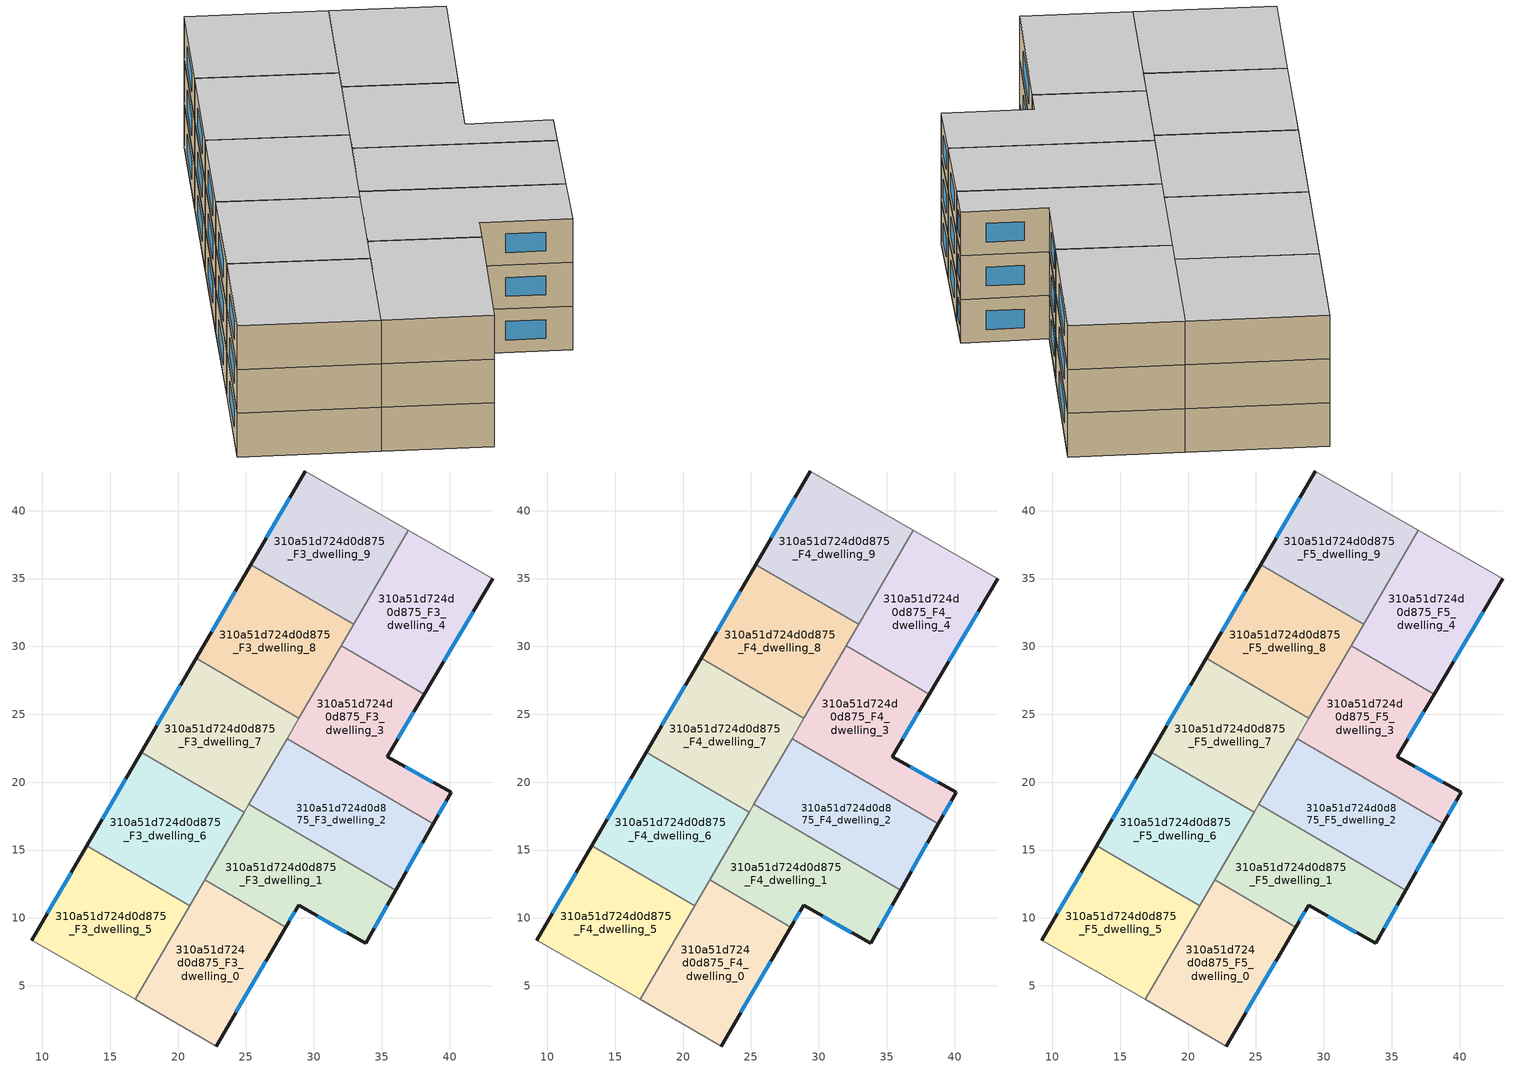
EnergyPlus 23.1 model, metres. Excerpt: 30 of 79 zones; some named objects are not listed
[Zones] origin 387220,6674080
310a51d724d0d875_F3_dwelling_0
 floor to 310a51d724d0d875_F2_dwelling_0 (EU_floor_Construction): 27.93,9.32 22.8,0.57 16.83,4 21.96,12.8 z9
 wall outside (EU_wall_Construction): 22.8,0.57 27.93,9.32 z9:12
 wall adiabatic (EU_wall_Construction): 16.83,4 22.8,0.57 z9:12
 wall to 310a51d724d0d875_F3_dwelling_1 (EU_wall_Construction): 27.93,9.32 21.96,12.8 24.87,17.8 z9:12
 wall to 310a51d724d0d875_F3_dwelling_6 (EU_wall_Construction): 24.87,17.8 20.84,10.89 z9:12
 wall to 310a51d724d0d875_F3_dwelling_5 (EU_wall_Construction): 20.84,10.89 16.83,4 z9:12
 window (EU_Window_Construction): 24.26,3.07 26.46,6.82 z9.86:11.14
310a51d724d0d875_F3_dwelling_1
 floor to 310a51d724d0d875_F2_dwelling_1 (EU_floor_Construction): 36.03,12.05 33.81,8.12 28.88,10.93 27.93,9.32 21.96,12.8 25.2,18.36 z9
 wall outside (EU_wall_Construction): 27.93,9.32 28.88,10.93 33.81,8.12 36.03,12.05 z9:12
 wall to 310a51d724d0d875_F3_dwelling_2 (EU_wall_Construction): 36.03,12.05 25.2,18.36 z9:12
 wall to 310a51d724d0d875_F3_dwelling_7 (EU_wall_Construction): 25.2,18.36 24.87,17.8 z9:12
 window (EU_Window_Construction): 34.44,9.24 35.39,10.93 / 30.29,10.13 32.4,8.92 / 28.2,9.78 28.61,10.47 z9.86:11.14
310a51d724d0d875_F3_dwelling_2
 floor to 310a51d724d0d875_F2_dwelling_2 (EU_floor_Construction): 38.79,16.93 36.03,12.05 25.2,18.36 28.02,23.21 z9
 wall outside (EU_wall_Construction): 36.03,12.05 38.79,16.93 z9:12
 wall to 310a51d724d0d875_F3_dwelling_3 (EU_wall_Construction): 38.79,16.93 28.02,23.21 z9:12
 wall to 310a51d724d0d875_F3_dwelling_7 (EU_wall_Construction): 28.02,23.21 25.2,18.36 z9:12
 window (EU_Window_Construction): 36.82,13.44 38,15.53 z9.86:11.14
310a51d724d0d875_F3_dwelling_3
 floor to 310a51d724d0d875_F2_dwelling_3 (EU_floor_Construction): 38.13,26.49 35.39,21.87 40.11,19.27 38.79,16.93 28.02,23.21 32.02,30.06 z9
 wall outside (EU_wall_Construction): 38.79,16.93 40.11,19.27 35.39,21.87 38.13,26.49 z9:12
 wall to 310a51d724d0d875_F3_dwelling_4 (EU_wall_Construction): 38.13,26.49 32.02,30.06 z9:12
 wall to 310a51d724d0d875_F3_dwelling_8 (EU_wall_Construction): 32.02,30.06 28.9,24.71 z9:12
 wall to 310a51d724d0d875_F3_dwelling_7 (EU_wall_Construction): 28.9,24.71 28.02,23.21 z9:12
 window (EU_Window_Construction): 36.18,23.19 37.35,25.17 / 38.77,20.01 36.74,21.13 / 39.17,17.6 39.74,18.6 z9.86:11.14
310a51d724d0d875_F3_dwelling_4
 floor to 310a51d724d0d875_F2_dwelling_4 (EU_floor_Construction): 43.17,34.99 38.13,26.49 32.02,30.06 36.97,38.55 z9
 wall outside (EU_wall_Construction): 38.13,26.49 43.17,34.99 z9:12
 wall adiabatic (EU_wall_Construction): 43.17,34.99 36.97,38.55 z9:12
 wall to 310a51d724d0d875_F3_dwelling_9 (EU_wall_Construction): 36.97,38.55 32.93,31.62 z9:12
 wall to 310a51d724d0d875_F3_dwelling_8 (EU_wall_Construction): 32.93,31.62 32.02,30.06 z9:12
 window (EU_Window_Construction): 39.57,28.92 41.73,32.56 z9.86:11.14
310a51d724d0d875_F3_dwelling_5
 floor to 310a51d724d0d875_F2_dwelling_5 (EU_floor_Construction): 20.84,10.89 16.83,4 9.23,8.37 13.27,15.3 z9
 wall outside (EU_wall_Construction): 13.27,15.3 9.23,8.37 z9:12
 wall adiabatic (EU_wall_Construction): 9.23,8.37 16.83,4 z9:12
 wall to 310a51d724d0d875_F3_dwelling_6 (EU_wall_Construction): 20.84,10.89 13.27,15.3 z9:12
 window (EU_Window_Construction): 12.12,13.32 10.38,10.35 z9.86:11.14
310a51d724d0d875_F3_dwelling_6
 floor to 310a51d724d0d875_F2_dwelling_6 (EU_floor_Construction): 24.87,17.8 20.84,10.89 13.27,15.3 17.3,22.21 z9
 wall outside (EU_wall_Construction): 17.3,22.21 13.27,15.3 z9:12
 wall to 310a51d724d0d875_F3_dwelling_7 (EU_wall_Construction): 24.87,17.8 17.3,22.21 z9:12
 window (EU_Window_Construction): 16.15,20.24 14.42,17.28 z9.86:11.14
310a51d724d0d875_F3_dwelling_7
 floor to 310a51d724d0d875_F2_dwelling_7 (EU_floor_Construction): 28.9,24.71 24.87,17.8 17.3,22.21 21.32,29.12 z9
 wall outside (EU_wall_Construction): 21.32,29.12 17.3,22.21 z9:12
 wall to 310a51d724d0d875_F3_dwelling_8 (EU_wall_Construction): 28.9,24.71 21.32,29.12 z9:12
 window (EU_Window_Construction): 20.17,27.15 18.45,24.19 z9.86:11.14
310a51d724d0d875_F3_dwelling_8
 floor to 310a51d724d0d875_F2_dwelling_8 (EU_floor_Construction): 32.93,31.62 28.9,24.71 21.32,29.12 25.35,36.03 z9
 wall outside (EU_wall_Construction): 25.35,36.03 21.32,29.12 z9:12
 wall to 310a51d724d0d875_F3_dwelling_9 (EU_wall_Construction): 32.93,31.62 25.35,36.03 z9:12
 window (EU_Window_Construction): 24.2,34.06 22.47,31.1 z9.86:11.14
310a51d724d0d875_F3_dwelling_9
 floor to 310a51d724d0d875_F2_dwelling_9 (EU_floor_Construction): 36.97,38.55 32.93,31.62 25.35,36.03 29.36,42.92 z9
 wall outside (EU_wall_Construction): 29.36,42.92 25.35,36.03 z9:12
 wall adiabatic (EU_wall_Construction): 36.97,38.55 29.36,42.92 z9:12
 window (EU_Window_Construction): 28.22,40.95 26.5,38 z9.86:11.14
310a51d724d0d875_F4_dwelling_0
 floor to 310a51d724d0d875_F3_dwelling_0 (EU_floor_Construction): 27.93,9.32 22.8,0.57 16.83,4 21.96,12.8 z12
 wall outside (EU_wall_Construction): 22.8,0.57 27.93,9.32 z12:15
 wall adiabatic (EU_wall_Construction): 16.83,4 22.8,0.57 z12:15
 wall to 310a51d724d0d875_F4_dwelling_1 (EU_wall_Construction): 27.93,9.32 21.96,12.8 24.87,17.8 z12:15
 wall to 310a51d724d0d875_F4_dwelling_6 (EU_wall_Construction): 24.87,17.8 20.84,10.89 z12:15
 wall to 310a51d724d0d875_F4_dwelling_5 (EU_wall_Construction): 20.84,10.89 16.83,4 z12:15
 window (EU_Window_Construction): 24.26,3.07 26.46,6.82 z12.86:14.14
310a51d724d0d875_F4_dwelling_1
 floor to 310a51d724d0d875_F3_dwelling_1 (EU_floor_Construction): 36.03,12.05 33.81,8.12 28.88,10.93 27.93,9.32 21.96,12.8 25.2,18.36 z12
 wall outside (EU_wall_Construction): 27.93,9.32 28.88,10.93 33.81,8.12 36.03,12.05 z12:15
 wall to 310a51d724d0d875_F4_dwelling_2 (EU_wall_Construction): 36.03,12.05 25.2,18.36 z12:15
 wall to 310a51d724d0d875_F4_dwelling_7 (EU_wall_Construction): 25.2,18.36 24.87,17.8 z12:15
 window (EU_Window_Construction): 34.44,9.24 35.39,10.93 / 30.29,10.13 32.4,8.92 / 28.2,9.78 28.61,10.47 z12.86:14.14
310a51d724d0d875_F4_dwelling_2
 floor to 310a51d724d0d875_F3_dwelling_2 (EU_floor_Construction): 38.79,16.93 36.03,12.05 25.2,18.36 28.02,23.21 z12
 wall outside (EU_wall_Construction): 36.03,12.05 38.79,16.93 z12:15
 wall to 310a51d724d0d875_F4_dwelling_3 (EU_wall_Construction): 38.79,16.93 28.02,23.21 z12:15
 wall to 310a51d724d0d875_F4_dwelling_7 (EU_wall_Construction): 28.02,23.21 25.2,18.36 z12:15
 window (EU_Window_Construction): 36.82,13.44 38,15.53 z12.86:14.14
310a51d724d0d875_F4_dwelling_3
 floor to 310a51d724d0d875_F3_dwelling_3 (EU_floor_Construction): 38.13,26.49 35.39,21.87 40.11,19.27 38.79,16.93 28.02,23.21 32.02,30.06 z12
 wall outside (EU_wall_Construction): 38.79,16.93 40.11,19.27 35.39,21.87 38.13,26.49 z12:15
 wall to 310a51d724d0d875_F4_dwelling_4 (EU_wall_Construction): 38.13,26.49 32.02,30.06 z12:15
 wall to 310a51d724d0d875_F4_dwelling_8 (EU_wall_Construction): 32.02,30.06 28.9,24.71 z12:15
 wall to 310a51d724d0d875_F4_dwelling_7 (EU_wall_Construction): 28.9,24.71 28.02,23.21 z12:15
 window (EU_Window_Construction): 36.18,23.19 37.35,25.17 / 38.77,20.01 36.74,21.13 / 39.17,17.6 39.74,18.6 z12.86:14.14
310a51d724d0d875_F4_dwelling_4
 floor to 310a51d724d0d875_F3_dwelling_4 (EU_floor_Construction): 43.17,34.99 38.13,26.49 32.02,30.06 36.97,38.55 z12
 wall outside (EU_wall_Construction): 38.13,26.49 43.17,34.99 z12:15
 wall adiabatic (EU_wall_Construction): 43.17,34.99 36.97,38.55 z12:15
 wall to 310a51d724d0d875_F4_dwelling_9 (EU_wall_Construction): 36.97,38.55 32.93,31.62 z12:15
 wall to 310a51d724d0d875_F4_dwelling_8 (EU_wall_Construction): 32.93,31.62 32.02,30.06 z12:15
 window (EU_Window_Construction): 39.57,28.92 41.73,32.56 z12.86:14.14
310a51d724d0d875_F4_dwelling_5
 floor to 310a51d724d0d875_F3_dwelling_5 (EU_floor_Construction): 20.84,10.89 16.83,4 9.23,8.37 13.27,15.3 z12
 wall outside (EU_wall_Construction): 13.27,15.3 9.23,8.37 z12:15
 wall adiabatic (EU_wall_Construction): 9.23,8.37 16.83,4 z12:15
 wall to 310a51d724d0d875_F4_dwelling_6 (EU_wall_Construction): 20.84,10.89 13.27,15.3 z12:15
 window (EU_Window_Construction): 12.12,13.32 10.38,10.35 z12.86:14.14
310a51d724d0d875_F4_dwelling_6
 floor to 310a51d724d0d875_F3_dwelling_6 (EU_floor_Construction): 24.87,17.8 20.84,10.89 13.27,15.3 17.3,22.21 z12
 wall outside (EU_wall_Construction): 17.3,22.21 13.27,15.3 z12:15
 wall to 310a51d724d0d875_F4_dwelling_7 (EU_wall_Construction): 24.87,17.8 17.3,22.21 z12:15
 window (EU_Window_Construction): 16.15,20.24 14.42,17.28 z12.86:14.14
310a51d724d0d875_F4_dwelling_7
 floor to 310a51d724d0d875_F3_dwelling_7 (EU_floor_Construction): 28.9,24.71 24.87,17.8 17.3,22.21 21.32,29.12 z12
 wall outside (EU_wall_Construction): 21.32,29.12 17.3,22.21 z12:15
 wall to 310a51d724d0d875_F4_dwelling_8 (EU_wall_Construction): 28.9,24.71 21.32,29.12 z12:15
 window (EU_Window_Construction): 20.17,27.15 18.45,24.19 z12.86:14.14
310a51d724d0d875_F4_dwelling_8
 floor to 310a51d724d0d875_F3_dwelling_8 (EU_floor_Construction): 32.93,31.62 28.9,24.71 21.32,29.12 25.35,36.03 z12
 wall outside (EU_wall_Construction): 25.35,36.03 21.32,29.12 z12:15
 wall to 310a51d724d0d875_F4_dwelling_9 (EU_wall_Construction): 32.93,31.62 25.35,36.03 z12:15
 window (EU_Window_Construction): 24.2,34.06 22.47,31.1 z12.86:14.14
310a51d724d0d875_F4_dwelling_9
 floor to 310a51d724d0d875_F3_dwelling_9 (EU_floor_Construction): 36.97,38.55 32.93,31.62 25.35,36.03 29.36,42.92 z12
 wall outside (EU_wall_Construction): 29.36,42.92 25.35,36.03 z12:15
 wall adiabatic (EU_wall_Construction): 36.97,38.55 29.36,42.92 z12:15
 window (EU_Window_Construction): 28.22,40.95 26.5,38 z12.86:14.14
310a51d724d0d875_F5_dwelling_0
 floor to 310a51d724d0d875_F4_dwelling_0 (EU_floor_Construction): 27.93,9.32 22.8,0.57 16.83,4 21.96,12.8 z15
 wall outside (EU_wall_Construction): 22.8,0.57 27.93,9.32 z15:18
 wall adiabatic (EU_wall_Construction): 16.83,4 22.8,0.57 z15:18
 wall to 310a51d724d0d875_F5_dwelling_1 (EU_wall_Construction): 27.93,9.32 21.96,12.8 24.87,17.8 z15:18
 wall to 310a51d724d0d875_F5_dwelling_6 (EU_wall_Construction): 24.87,17.8 20.84,10.89 z15:18
 wall to 310a51d724d0d875_F5_dwelling_5 (EU_wall_Construction): 20.84,10.89 16.83,4 z15:18
 window (EU_Window_Construction): 24.26,3.07 26.46,6.82 z15.86:17.14
 ceiling to 310a51d724d0d875_F6_dwelling_0 (EU_floor_Construction): 22.8,0.57 27.93,9.32 21.96,12.8 16.83,4 z18
310a51d724d0d875_F5_dwelling_1
 floor to 310a51d724d0d875_F4_dwelling_1 (EU_floor_Construction): 36.03,12.05 33.81,8.12 28.88,10.93 27.93,9.32 21.96,12.8 25.2,18.36 z15
 wall outside (EU_wall_Construction): 27.93,9.32 28.88,10.93 33.81,8.12 36.03,12.05 z15:18
 wall to 310a51d724d0d875_F5_dwelling_2 (EU_wall_Construction): 36.03,12.05 25.2,18.36 z15:18
 wall to 310a51d724d0d875_F5_dwelling_7 (EU_wall_Construction): 25.2,18.36 24.87,17.8 z15:18
 window (EU_Window_Construction): 34.44,9.24 35.39,10.93 / 30.29,10.13 32.4,8.92 / 28.2,9.78 28.61,10.47 z15.86:17.14
 ceiling to 310a51d724d0d875_F6_dwelling_1 (EU_floor_Construction): 33.81,8.12 36.03,12.05 25.2,18.36 21.96,12.8 27.93,9.32 28.88,10.93 z18
310a51d724d0d875_F5_dwelling_2
 floor to 310a51d724d0d875_F4_dwelling_2 (EU_floor_Construction): 38.79,16.93 36.03,12.05 25.2,18.36 28.02,23.21 z15
 wall outside (EU_wall_Construction): 36.03,12.05 38.79,16.93 z15:18
 wall to 310a51d724d0d875_F5_dwelling_3 (EU_wall_Construction): 38.79,16.93 28.02,23.21 z15:18
 wall to 310a51d724d0d875_F5_dwelling_7 (EU_wall_Construction): 28.02,23.21 25.2,18.36 z15:18
 window (EU_Window_Construction): 36.82,13.44 38,15.53 z15.86:17.14
 ceiling to 310a51d724d0d875_F6_dwelling_2 (EU_floor_Construction): 36.03,12.05 38.79,16.93 28.02,23.21 25.2,18.36 z18
310a51d724d0d875_F5_dwelling_3
 floor to 310a51d724d0d875_F4_dwelling_3 (EU_floor_Construction): 38.13,26.49 35.39,21.87 40.11,19.27 38.79,16.93 28.02,23.21 32.02,30.06 z15
 wall outside (EU_wall_Construction): 38.79,16.93 40.11,19.27 35.39,21.87 38.13,26.49 z15:18
 wall to 310a51d724d0d875_F5_dwelling_4 (EU_wall_Construction): 38.13,26.49 32.02,30.06 z15:18
 wall to 310a51d724d0d875_F5_dwelling_8 (EU_wall_Construction): 32.02,30.06 28.9,24.71 z15:18
 wall to 310a51d724d0d875_F5_dwelling_7 (EU_wall_Construction): 28.9,24.71 28.02,23.21 z15:18
 window (EU_Window_Construction): 36.18,23.19 37.35,25.17 / 38.77,20.01 36.74,21.13 / 39.17,17.6 39.74,18.6 z15.86:17.14
 ceiling to 310a51d724d0d875_F6_dwelling_3 (EU_floor_Construction): 38.79,16.93 40.11,19.27 35.39,21.87 38.13,26.49 32.02,30.06 28.02,23.21 z18
310a51d724d0d875_F5_dwelling_4
 floor to 310a51d724d0d875_F4_dwelling_4 (EU_floor_Construction): 43.17,34.99 38.13,26.49 32.02,30.06 36.97,38.55 z15
 wall outside (EU_wall_Construction): 38.13,26.49 43.17,34.99 z15:18
 wall adiabatic (EU_wall_Construction): 43.17,34.99 36.97,38.55 z15:18
 wall to 310a51d724d0d875_F5_dwelling_9 (EU_wall_Construction): 36.97,38.55 32.93,31.62 z15:18
 wall to 310a51d724d0d875_F5_dwelling_8 (EU_wall_Construction): 32.93,31.62 32.02,30.06 z15:18
 window (EU_Window_Construction): 39.57,28.92 41.73,32.56 z15.86:17.14
 ceiling to 310a51d724d0d875_F6_dwelling_4 (EU_floor_Construction): 38.13,26.49 43.17,34.99 36.97,38.55 32.02,30.06 z18
310a51d724d0d875_F5_dwelling_5
 floor to 310a51d724d0d875_F4_dwelling_5 (EU_floor_Construction): 20.84,10.89 16.83,4 9.23,8.37 13.27,15.3 z15
 wall outside (EU_wall_Construction): 13.27,15.3 9.23,8.37 z15:18
 wall adiabatic (EU_wall_Construction): 9.23,8.37 16.83,4 z15:18
 wall to 310a51d724d0d875_F5_dwelling_6 (EU_wall_Construction): 20.84,10.89 13.27,15.3 z15:18
 window (EU_Window_Construction): 12.12,13.32 10.38,10.35 z15.86:17.14
 ceiling to 310a51d724d0d875_F6_dwelling_5 (EU_floor_Construction): 16.83,4 20.84,10.89 13.27,15.3 9.23,8.37 z18
310a51d724d0d875_F5_dwelling_6
 floor to 310a51d724d0d875_F4_dwelling_6 (EU_floor_Construction): 24.87,17.8 20.84,10.89 13.27,15.3 17.3,22.21 z15
 wall outside (EU_wall_Construction): 17.3,22.21 13.27,15.3 z15:18
 wall to 310a51d724d0d875_F5_dwelling_7 (EU_wall_Construction): 24.87,17.8 17.3,22.21 z15:18
 window (EU_Window_Construction): 16.15,20.24 14.42,17.28 z15.86:17.14
 ceiling to 310a51d724d0d875_F6_dwelling_6 (EU_floor_Construction): 20.84,10.89 24.87,17.8 17.3,22.21 13.27,15.3 z18
310a51d724d0d875_F5_dwelling_7
 floor to 310a51d724d0d875_F4_dwelling_7 (EU_floor_Construction): 28.9,24.71 24.87,17.8 17.3,22.21 21.32,29.12 z15
 wall outside (EU_wall_Construction): 21.32,29.12 17.3,22.21 z15:18
 wall to 310a51d724d0d875_F5_dwelling_8 (EU_wall_Construction): 28.9,24.71 21.32,29.12 z15:18
 window (EU_Window_Construction): 20.17,27.15 18.45,24.19 z15.86:17.14
 ceiling to 310a51d724d0d875_F6_dwelling_7 (EU_floor_Construction): 24.87,17.8 28.9,24.71 21.32,29.12 17.3,22.21 z18
310a51d724d0d875_F5_dwelling_8
 floor to 310a51d724d0d875_F4_dwelling_8 (EU_floor_Construction): 32.93,31.62 28.9,24.71 21.32,29.12 25.35,36.03 z15
 wall outside (EU_wall_Construction): 25.35,36.03 21.32,29.12 z15:18
 wall to 310a51d724d0d875_F5_dwelling_9 (EU_wall_Construction): 32.93,31.62 25.35,36.03 z15:18
 window (EU_Window_Construction): 24.2,34.06 22.47,31.1 z15.86:17.14
 ceiling to 310a51d724d0d875_F6_dwelling_8 (EU_floor_Construction): 28.9,24.71 32.93,31.62 25.35,36.03 21.32,29.12 z18
310a51d724d0d875_F5_dwelling_9
 floor to 310a51d724d0d875_F4_dwelling_9 (EU_floor_Construction): 36.97,38.55 32.93,31.62 25.35,36.03 29.36,42.92 z15
 wall outside (EU_wall_Construction): 29.36,42.92 25.35,36.03 z15:18
 wall adiabatic (EU_wall_Construction): 36.97,38.55 29.36,42.92 z15:18
 window (EU_Window_Construction): 28.22,40.95 26.5,38 z15.86:17.14
 ceiling to 310a51d724d0d875_F6_dwelling_9 (EU_floor_Construction): 32.93,31.62 36.97,38.55 29.36,42.92 25.35,36.03 z18
[Building]
EU S2 Campaign: North Axis=0; Terrain=City; Solar Distribution=FullExterior
[Site:Location]
Helsinki-Vantaa.AP: Latitude=60.317; Longitude=24.963; Time Zone=2; Elevation=54.6
[SizingPeriod:WeatherFileDays]
AnnualSizingPeriod: Begin Month=1; Begin Day of Month=1; End Month=12; End Day of Month=31; Day of Week for Start Day=Monday; Use Weather File Daylight Saving Period=No; Use Weather File Rain and Snow Indicators=No
[MATERIAL]
EU_InternalMass_Material: Roughness=MediumRough; Thickness=0.1; Conductivity=1; Density=1800; Specific Heat=900; Thermal Absorptance=0.9; Solar Absorptance=0.7; Visible Absorptance=0.7
[MATERIAL:NOMASS] Roughness=MediumRough; Thermal Absorptance=0.9; Solar Absorptance=0.7; Visible Absorptance=0.7
Name | Thermal Resistance
EU_wall_NoMass | 1.10183
EU_floor_NoMass | 1.70606
[WINDOWMATERIAL:SIMPLEGLAZINGSYSTEM]
EU_Window_SimpleGlazing: UFactor=3.11035; Solar Heat Gain Coefficient=0.8; Visible Transmittance=0.8
[CONSTRUCTION]
EU_wall_Construction: EU_wall_NoMass
EU_floor_Construction: EU_floor_NoMass
EU_Window_Construction: EU_Window_SimpleGlazing
EU_InternalMass_Construction: EU_InternalMass_Material
[ZONE] Type=1; Multiplier=1; Ceiling Height=autocalculate; Floor Area=autocalculate; Part of Total Floor Area=Yes
Name | Volume
310a51d724d0d875_F3_dwelling_0; 310a51d724d0d875_F4_dwelling_0; 310a51d724d0d875_F5_dwelling_0 | 210.358
310a51d724d0d875_F3_dwelling_1; 310a51d724d0d875_F4_dwelling_1; 310a51d724d0d875_F5_dwelling_1 | 210.362
310a51d724d0d875_F3_dwelling_2; 310a51d724d0d875_F4_dwelling_2; 310a51d724d0d875_F5_dwelling_2 | 210.319
310a51d724d0d875_F3_dwelling_3; 310a51d724d0d875_F4_dwelling_3; 310a51d724d0d875_F5_dwelling_3 | 210.35
310a51d724d0d875_F3_dwelling_4; 310a51d724d0d875_F4_dwelling_4; 310a51d724d0d875_F5_dwelling_4 | 210.353
310a51d724d0d875_F3_dwelling_5; 310a51d724d0d875_F4_dwelling_5; 310a51d724d0d875_F5_dwelling_5 | 210.338
310a51d724d0d875_F3_dwelling_6; 310a51d724d0d875_F4_dwelling_6; 310a51d724d0d875_F5_dwelling_6 | 210.351
310a51d724d0d875_F3_dwelling_7; 310a51d724d0d875_F4_dwelling_7; 310a51d724d0d875_F5_dwelling_7 | 210.349
310a51d724d0d875_F3_dwelling_8; 310a51d724d0d875_F4_dwelling_8; 310a51d724d0d875_F5_dwelling_8 | 210.365
310a51d724d0d875_F3_dwelling_9; 310a51d724d0d875_F4_dwelling_9; 310a51d724d0d875_F5_dwelling_9 | 210.346
[INTERNALMASS] Construction=EU_InternalMass_Construction
Name | Zone or ZoneList | Surface Area
310a51d724d0d875_F3_dwelling_0_EU_InternalMass | 310a51d724d0d875_F3_dwelling_0 | 70.1213
310a51d724d0d875_F3_dwelling_1_EU_InternalMass | 310a51d724d0d875_F3_dwelling_1 | 70.1203
310a51d724d0d875_F3_dwelling_2_EU_InternalMass | 310a51d724d0d875_F3_dwelling_2 | 70.1062
310a51d724d0d875_F3_dwelling_3_EU_InternalMass | 310a51d724d0d875_F3_dwelling_3 | 70.1168
310a51d724d0d875_F3_dwelling_4_EU_InternalMass | 310a51d724d0d875_F3_dwelling_4 | 70.1175
310a51d724d0d875_F3_dwelling_5_EU_InternalMass | 310a51d724d0d875_F3_dwelling_5 | 70.1126
310a51d724d0d875_F3_dwelling_6_EU_InternalMass | 310a51d724d0d875_F3_dwelling_6 | 70.1172
310a51d724d0d875_F3_dwelling_7_EU_InternalMass | 310a51d724d0d875_F3_dwelling_7 | 70.1167
310a51d724d0d875_F3_dwelling_8_EU_InternalMass | 310a51d724d0d875_F3_dwelling_8 | 70.1212
310a51d724d0d875_F3_dwelling_9_EU_InternalMass | 310a51d724d0d875_F3_dwelling_9 | 70.1156
310a51d724d0d875_F4_dwelling_0_EU_InternalMass | 310a51d724d0d875_F4_dwelling_0 | 70.1213
310a51d724d0d875_F4_dwelling_1_EU_InternalMass | 310a51d724d0d875_F4_dwelling_1 | 70.1203
310a51d724d0d875_F4_dwelling_2_EU_InternalMass | 310a51d724d0d875_F4_dwelling_2 | 70.1062
310a51d724d0d875_F4_dwelling_3_EU_InternalMass | 310a51d724d0d875_F4_dwelling_3 | 70.1168
310a51d724d0d875_F4_dwelling_4_EU_InternalMass | 310a51d724d0d875_F4_dwelling_4 | 70.1175
310a51d724d0d875_F4_dwelling_5_EU_InternalMass | 310a51d724d0d875_F4_dwelling_5 | 70.1126
310a51d724d0d875_F4_dwelling_6_EU_InternalMass | 310a51d724d0d875_F4_dwelling_6 | 70.1172
310a51d724d0d875_F4_dwelling_7_EU_InternalMass | 310a51d724d0d875_F4_dwelling_7 | 70.1167
310a51d724d0d875_F4_dwelling_8_EU_InternalMass | 310a51d724d0d875_F4_dwelling_8 | 70.1212
310a51d724d0d875_F4_dwelling_9_EU_InternalMass | 310a51d724d0d875_F4_dwelling_9 | 70.1156
310a51d724d0d875_F5_dwelling_0_EU_InternalMass | 310a51d724d0d875_F5_dwelling_0 | 70.1213
310a51d724d0d875_F5_dwelling_1_EU_InternalMass | 310a51d724d0d875_F5_dwelling_1 | 70.1203
310a51d724d0d875_F5_dwelling_2_EU_InternalMass | 310a51d724d0d875_F5_dwelling_2 | 70.1062
310a51d724d0d875_F5_dwelling_3_EU_InternalMass | 310a51d724d0d875_F5_dwelling_3 | 70.1168
310a51d724d0d875_F5_dwelling_4_EU_InternalMass | 310a51d724d0d875_F5_dwelling_4 | 70.1175
310a51d724d0d875_F5_dwelling_5_EU_InternalMass | 310a51d724d0d875_F5_dwelling_5 | 70.1126
310a51d724d0d875_F5_dwelling_6_EU_InternalMass | 310a51d724d0d875_F5_dwelling_6 | 70.1172
310a51d724d0d875_F5_dwelling_7_EU_InternalMass | 310a51d724d0d875_F5_dwelling_7 | 70.1167
310a51d724d0d875_F5_dwelling_8_EU_InternalMass | 310a51d724d0d875_F5_dwelling_8 | 70.1212
310a51d724d0d875_F5_dwelling_9_EU_InternalMass | 310a51d724d0d875_F5_dwelling_9 | 70.1156
[OTHEREQUIPMENT] Fuel Type=Electricity; Design Level Calculation Method=Watts/Area; Power per Zone Floor Area=1; Fraction Latent=0; Fraction Radiant=0; Fraction Lost=0; Carbon Dioxide Generation Rate=0; EndUse Subcategory=EU_Step8_InternalGains
Name | Zone or ZoneList or Space or SpaceList | Schedule
EU_Step8_InternalGain_310a51d724d0d875_F3_dwelling_0_f000 | 310a51d724d0d875_F3_dwelling_0 | EU_Step8_GainSchedule_310a51d724d0d875_F3_dwelling_0_f000
EU_Step8_InternalGain_310a51d724d0d875_F3_dwelling_1_f000 | 310a51d724d0d875_F3_dwelling_1 | EU_Step8_GainSchedule_310a51d724d0d875_F3_dwelling_1_f000
EU_Step8_InternalGain_310a51d724d0d875_F3_dwelling_2_f000 | 310a51d724d0d875_F3_dwelling_2 | EU_Step8_GainSchedule_310a51d724d0d875_F3_dwelling_2_f000
EU_Step8_InternalGain_310a51d724d0d875_F3_dwelling_3_f000 | 310a51d724d0d875_F3_dwelling_3 | EU_Step8_GainSchedule_310a51d724d0d875_F3_dwelling_3_f000
EU_Step8_InternalGain_310a51d724d0d875_F3_dwelling_4_f000 | 310a51d724d0d875_F3_dwelling_4 | EU_Step8_GainSchedule_310a51d724d0d875_F3_dwelling_4_f000
EU_Step8_InternalGain_310a51d724d0d875_F3_dwelling_5_f000 | 310a51d724d0d875_F3_dwelling_5 | EU_Step8_GainSchedule_310a51d724d0d875_F3_dwelling_5_f000
EU_Step8_InternalGain_310a51d724d0d875_F3_dwelling_6_f000 | 310a51d724d0d875_F3_dwelling_6 | EU_Step8_GainSchedule_310a51d724d0d875_F3_dwelling_6_f000
EU_Step8_InternalGain_310a51d724d0d875_F3_dwelling_7_f000 | 310a51d724d0d875_F3_dwelling_7 | EU_Step8_GainSchedule_310a51d724d0d875_F3_dwelling_7_f000
EU_Step8_InternalGain_310a51d724d0d875_F3_dwelling_8_f000 | 310a51d724d0d875_F3_dwelling_8 | EU_Step8_GainSchedule_310a51d724d0d875_F3_dwelling_8_f000
EU_Step8_InternalGain_310a51d724d0d875_F3_dwelling_9_f000 | 310a51d724d0d875_F3_dwelling_9 | EU_Step8_GainSchedule_310a51d724d0d875_F3_dwelling_9_f000
EU_Step8_InternalGain_310a51d724d0d875_F4_dwelling_0_f000 | 310a51d724d0d875_F4_dwelling_0 | EU_Step8_GainSchedule_310a51d724d0d875_F4_dwelling_0_f000
EU_Step8_InternalGain_310a51d724d0d875_F4_dwelling_1_f000 | 310a51d724d0d875_F4_dwelling_1 | EU_Step8_GainSchedule_310a51d724d0d875_F4_dwelling_1_f000
EU_Step8_InternalGain_310a51d724d0d875_F4_dwelling_2_f000 | 310a51d724d0d875_F4_dwelling_2 | EU_Step8_GainSchedule_310a51d724d0d875_F4_dwelling_2_f000
EU_Step8_InternalGain_310a51d724d0d875_F4_dwelling_3_f000 | 310a51d724d0d875_F4_dwelling_3 | EU_Step8_GainSchedule_310a51d724d0d875_F4_dwelling_3_f000
EU_Step8_InternalGain_310a51d724d0d875_F4_dwelling_4_f000 | 310a51d724d0d875_F4_dwelling_4 | EU_Step8_GainSchedule_310a51d724d0d875_F4_dwelling_4_f000
EU_Step8_InternalGain_310a51d724d0d875_F4_dwelling_5_f000 | 310a51d724d0d875_F4_dwelling_5 | EU_Step8_GainSchedule_310a51d724d0d875_F4_dwelling_5_f000
EU_Step8_InternalGain_310a51d724d0d875_F4_dwelling_6_f000 | 310a51d724d0d875_F4_dwelling_6 | EU_Step8_GainSchedule_310a51d724d0d875_F4_dwelling_6_f000
EU_Step8_InternalGain_310a51d724d0d875_F4_dwelling_7_f000 | 310a51d724d0d875_F4_dwelling_7 | EU_Step8_GainSchedule_310a51d724d0d875_F4_dwelling_7_f000
EU_Step8_InternalGain_310a51d724d0d875_F4_dwelling_8_f000 | 310a51d724d0d875_F4_dwelling_8 | EU_Step8_GainSchedule_310a51d724d0d875_F4_dwelling_8_f000
EU_Step8_InternalGain_310a51d724d0d875_F4_dwelling_9_f000 | 310a51d724d0d875_F4_dwelling_9 | EU_Step8_GainSchedule_310a51d724d0d875_F4_dwelling_9_f000
EU_Step8_InternalGain_310a51d724d0d875_F5_dwelling_0_f000 | 310a51d724d0d875_F5_dwelling_0 | EU_Step8_GainSchedule_310a51d724d0d875_F5_dwelling_0_f000
EU_Step8_InternalGain_310a51d724d0d875_F5_dwelling_1_f000 | 310a51d724d0d875_F5_dwelling_1 | EU_Step8_GainSchedule_310a51d724d0d875_F5_dwelling_1_f000
EU_Step8_InternalGain_310a51d724d0d875_F5_dwelling_2_f000 | 310a51d724d0d875_F5_dwelling_2 | EU_Step8_GainSchedule_310a51d724d0d875_F5_dwelling_2_f000
EU_Step8_InternalGain_310a51d724d0d875_F5_dwelling_3_f000 | 310a51d724d0d875_F5_dwelling_3 | EU_Step8_GainSchedule_310a51d724d0d875_F5_dwelling_3_f000
EU_Step8_InternalGain_310a51d724d0d875_F5_dwelling_4_f000 | 310a51d724d0d875_F5_dwelling_4 | EU_Step8_GainSchedule_310a51d724d0d875_F5_dwelling_4_f000
EU_Step8_InternalGain_310a51d724d0d875_F5_dwelling_5_f000 | 310a51d724d0d875_F5_dwelling_5 | EU_Step8_GainSchedule_310a51d724d0d875_F5_dwelling_5_f000
EU_Step8_InternalGain_310a51d724d0d875_F5_dwelling_6_f000 | 310a51d724d0d875_F5_dwelling_6 | EU_Step8_GainSchedule_310a51d724d0d875_F5_dwelling_6_f000
EU_Step8_InternalGain_310a51d724d0d875_F5_dwelling_7_f000 | 310a51d724d0d875_F5_dwelling_7 | EU_Step8_GainSchedule_310a51d724d0d875_F5_dwelling_7_f000
EU_Step8_InternalGain_310a51d724d0d875_F5_dwelling_8_f000 | 310a51d724d0d875_F5_dwelling_8 | EU_Step8_GainSchedule_310a51d724d0d875_F5_dwelling_8_f000
EU_Step8_InternalGain_310a51d724d0d875_F5_dwelling_9_f000 | 310a51d724d0d875_F5_dwelling_9 | EU_Step8_GainSchedule_310a51d724d0d875_F5_dwelling_9_f000
[ZONEVENTILATION:DESIGNFLOWRATE] Schedule=EU_AlwaysOn; Design Flow Rate Calculation Method=AirChanges/Hour; Air Changes per Hour=0.756316; Ventilation Type=Natural; Fan Pressure Rise=0; Fan Total Efficiency=1; Constant Term Coefficient=1; Temperature Term Coefficient=0; Velocity Term Coefficient=0; Velocity Squared Term Coefficient=0; Minimum Indoor Temperature=-100; Maximum Indoor Temperature=100; Delta Temperature=-100; Minimum Outdoor Temperature=-100; Maximum Outdoor Temperature=100; Maximum Wind Speed=40
Name | Zone or ZoneList or Space or SpaceList
EU_ConstantAir_310a51d724d0d875_F3_dwelling_0 | 310a51d724d0d875_F3_dwelling_0
EU_ConstantAir_310a51d724d0d875_F3_dwelling_1 | 310a51d724d0d875_F3_dwelling_1
EU_ConstantAir_310a51d724d0d875_F3_dwelling_2 | 310a51d724d0d875_F3_dwelling_2
EU_ConstantAir_310a51d724d0d875_F3_dwelling_3 | 310a51d724d0d875_F3_dwelling_3
EU_ConstantAir_310a51d724d0d875_F3_dwelling_4 | 310a51d724d0d875_F3_dwelling_4
EU_ConstantAir_310a51d724d0d875_F3_dwelling_5 | 310a51d724d0d875_F3_dwelling_5
EU_ConstantAir_310a51d724d0d875_F3_dwelling_6 | 310a51d724d0d875_F3_dwelling_6
EU_ConstantAir_310a51d724d0d875_F3_dwelling_7 | 310a51d724d0d875_F3_dwelling_7
EU_ConstantAir_310a51d724d0d875_F3_dwelling_8 | 310a51d724d0d875_F3_dwelling_8
EU_ConstantAir_310a51d724d0d875_F3_dwelling_9 | 310a51d724d0d875_F3_dwelling_9
EU_ConstantAir_310a51d724d0d875_F4_dwelling_0 | 310a51d724d0d875_F4_dwelling_0
EU_ConstantAir_310a51d724d0d875_F4_dwelling_1 | 310a51d724d0d875_F4_dwelling_1
EU_ConstantAir_310a51d724d0d875_F4_dwelling_2 | 310a51d724d0d875_F4_dwelling_2
EU_ConstantAir_310a51d724d0d875_F4_dwelling_3 | 310a51d724d0d875_F4_dwelling_3
EU_ConstantAir_310a51d724d0d875_F4_dwelling_4 | 310a51d724d0d875_F4_dwelling_4
EU_ConstantAir_310a51d724d0d875_F4_dwelling_5 | 310a51d724d0d875_F4_dwelling_5
EU_ConstantAir_310a51d724d0d875_F4_dwelling_6 | 310a51d724d0d875_F4_dwelling_6
EU_ConstantAir_310a51d724d0d875_F4_dwelling_7 | 310a51d724d0d875_F4_dwelling_7
EU_ConstantAir_310a51d724d0d875_F4_dwelling_8 | 310a51d724d0d875_F4_dwelling_8
EU_ConstantAir_310a51d724d0d875_F4_dwelling_9 | 310a51d724d0d875_F4_dwelling_9
EU_ConstantAir_310a51d724d0d875_F5_dwelling_0 | 310a51d724d0d875_F5_dwelling_0
EU_ConstantAir_310a51d724d0d875_F5_dwelling_1 | 310a51d724d0d875_F5_dwelling_1
EU_ConstantAir_310a51d724d0d875_F5_dwelling_2 | 310a51d724d0d875_F5_dwelling_2
EU_ConstantAir_310a51d724d0d875_F5_dwelling_3 | 310a51d724d0d875_F5_dwelling_3
EU_ConstantAir_310a51d724d0d875_F5_dwelling_4 | 310a51d724d0d875_F5_dwelling_4
EU_ConstantAir_310a51d724d0d875_F5_dwelling_5 | 310a51d724d0d875_F5_dwelling_5
EU_ConstantAir_310a51d724d0d875_F5_dwelling_6 | 310a51d724d0d875_F5_dwelling_6
EU_ConstantAir_310a51d724d0d875_F5_dwelling_7 | 310a51d724d0d875_F5_dwelling_7
EU_ConstantAir_310a51d724d0d875_F5_dwelling_8 | 310a51d724d0d875_F5_dwelling_8
EU_ConstantAir_310a51d724d0d875_F5_dwelling_9 | 310a51d724d0d875_F5_dwelling_9
[HVACTEMPLATE:ZONE:IDEALLOADSAIRSYSTEM] System Availability Schedule=EU_AlwaysOn; Maximum Heating Supply Air Temperature=50; Minimum Cooling Supply Air Temperature=13; Maximum Heating Supply Air Humidity Ratio=0.0156; Minimum Cooling Supply Air Humidity Ratio=0.0077; Heating Limit=NoLimit; Cooling Limit=NoLimit; Heating Availability Schedule=EU_AlwaysOn; Cooling Availability Schedule=EU_CoolingOff; Dehumidification Control Type=ConstantSensibleHeatRatio; Cooling Sensible Heat Ratio=0.7; Dehumidification Setpoint=60; Humidification Control Type=None; Humidification Setpoint=30; Outdoor Air Method=None; Outdoor Air Flow Rate per Person=0.00944; Outdoor Air Flow Rate per Zone Floor Area=0; Outdoor Air Flow Rate per Zone=0; Demand Controlled Ventilation Type=None; Outdoor Air Economizer Type=NoEconomizer; Heat Recovery Type=None; Sensible Heat Recovery Effectiveness=0.7; Latent Heat Recovery Effectiveness=0.65
Name | Template Thermostat
310a51d724d0d875_F3_dwelling_0 | EU_HeatOnly_310a51d724d0d875_F3_dwelling_0
310a51d724d0d875_F3_dwelling_1 | EU_HeatOnly_310a51d724d0d875_F3_dwelling_1
310a51d724d0d875_F3_dwelling_2 | EU_HeatOnly_310a51d724d0d875_F3_dwelling_2
310a51d724d0d875_F3_dwelling_3 | EU_HeatOnly_310a51d724d0d875_F3_dwelling_3
310a51d724d0d875_F3_dwelling_4 | EU_HeatOnly_310a51d724d0d875_F3_dwelling_4
310a51d724d0d875_F3_dwelling_5 | EU_HeatOnly_310a51d724d0d875_F3_dwelling_5
310a51d724d0d875_F3_dwelling_6 | EU_HeatOnly_310a51d724d0d875_F3_dwelling_6
310a51d724d0d875_F3_dwelling_7 | EU_HeatOnly_310a51d724d0d875_F3_dwelling_7
310a51d724d0d875_F3_dwelling_8 | EU_HeatOnly_310a51d724d0d875_F3_dwelling_8
310a51d724d0d875_F3_dwelling_9 | EU_HeatOnly_310a51d724d0d875_F3_dwelling_9
310a51d724d0d875_F4_dwelling_0 | EU_HeatOnly_310a51d724d0d875_F4_dwelling_0
310a51d724d0d875_F4_dwelling_1 | EU_HeatOnly_310a51d724d0d875_F4_dwelling_1
310a51d724d0d875_F4_dwelling_2 | EU_HeatOnly_310a51d724d0d875_F4_dwelling_2
310a51d724d0d875_F4_dwelling_3 | EU_HeatOnly_310a51d724d0d875_F4_dwelling_3
310a51d724d0d875_F4_dwelling_4 | EU_HeatOnly_310a51d724d0d875_F4_dwelling_4
310a51d724d0d875_F4_dwelling_5 | EU_HeatOnly_310a51d724d0d875_F4_dwelling_5
310a51d724d0d875_F4_dwelling_6 | EU_HeatOnly_310a51d724d0d875_F4_dwelling_6
310a51d724d0d875_F4_dwelling_7 | EU_HeatOnly_310a51d724d0d875_F4_dwelling_7
310a51d724d0d875_F4_dwelling_8 | EU_HeatOnly_310a51d724d0d875_F4_dwelling_8
310a51d724d0d875_F4_dwelling_9 | EU_HeatOnly_310a51d724d0d875_F4_dwelling_9
310a51d724d0d875_F5_dwelling_0 | EU_HeatOnly_310a51d724d0d875_F5_dwelling_0
310a51d724d0d875_F5_dwelling_1 | EU_HeatOnly_310a51d724d0d875_F5_dwelling_1
310a51d724d0d875_F5_dwelling_2 | EU_HeatOnly_310a51d724d0d875_F5_dwelling_2
310a51d724d0d875_F5_dwelling_3 | EU_HeatOnly_310a51d724d0d875_F5_dwelling_3
310a51d724d0d875_F5_dwelling_4 | EU_HeatOnly_310a51d724d0d875_F5_dwelling_4
310a51d724d0d875_F5_dwelling_5 | EU_HeatOnly_310a51d724d0d875_F5_dwelling_5
310a51d724d0d875_F5_dwelling_6 | EU_HeatOnly_310a51d724d0d875_F5_dwelling_6
310a51d724d0d875_F5_dwelling_7 | EU_HeatOnly_310a51d724d0d875_F5_dwelling_7
310a51d724d0d875_F5_dwelling_8 | EU_HeatOnly_310a51d724d0d875_F5_dwelling_8
310a51d724d0d875_F5_dwelling_9 | EU_HeatOnly_310a51d724d0d875_F5_dwelling_9
[SIZING:ZONE] Zone Cooling Design Supply Air Temperature Input Method=SupplyAirTemperature; Zone Cooling Design Supply Air Temperature=13; Zone Heating Design Supply Air Temperature Input Method=SupplyAirTemperature; Zone Heating Design Supply Air Temperature=50; Zone Cooling Design Supply Air Humidity Ratio=0.008; Zone Heating Design Supply Air Humidity Ratio=0.008; Cooling Design Air Flow Method=DesignDay; Cooling Design Air Flow Rate=0; Cooling Minimum Air Flow per Zone Floor Area=0.000762; Cooling Minimum Air Flow=0; Cooling Minimum Air Flow Fraction=0.2; Heating Design Air Flow Method=DesignDay; Heating Design Air Flow Rate=0; Heating Maximum Air Flow per Zone Floor Area=0.002032; Heating Maximum Air Flow=0.141576; Heating Maximum Air Flow Fraction=0.3; Account for Dedicated Outdoor Air System=No; Dedicated Outdoor Air System Control Strategy=NeutralSupplyAir; Dedicated Outdoor Air Low Setpoint Temperature for Design=autosize; Dedicated Outdoor Air High Setpoint Temperature for Design=autosize; Zone Load Sizing Method=Sensible Load Only No Latent Load; Zone Latent Cooling Design Supply Air Humidity Ratio Input Method=HumidityRatioDifference; Zone Cooling Design Supply Air Humidity Ratio Difference=0.005; Zone Latent Heating Design Supply Air Humidity Ratio Input Method=HumidityRatioDifference; Zone Humidification Design Supply Air Humidity Ratio Difference=0.005
310a51d724d0d875_F3_dwelling_0; 310a51d724d0d875_F3_dwelling_1; 310a51d724d0d875_F3_dwelling_2; 310a51d724d0d875_F3_dwelling_3; 310a51d724d0d875_F3_dwelling_4; 310a51d724d0d875_F3_dwelling_5; 310a51d724d0d875_F3_dwelling_6; 310a51d724d0d875_F3_dwelling_7; 310a51d724d0d875_F3_dwelling_8; 310a51d724d0d875_F3_dwelling_9; 310a51d724d0d875_F4_dwelling_0; 310a51d724d0d875_F4_dwelling_1; 310a51d724d0d875_F4_dwelling_2; 310a51d724d0d875_F4_dwelling_3; 310a51d724d0d875_F4_dwelling_4; 310a51d724d0d875_F4_dwelling_5; 310a51d724d0d875_F4_dwelling_6; 310a51d724d0d875_F4_dwelling_7; 310a51d724d0d875_F4_dwelling_8; 310a51d724d0d875_F4_dwelling_9; 310a51d724d0d875_F5_dwelling_0; 310a51d724d0d875_F5_dwelling_1; 310a51d724d0d875_F5_dwelling_2; 310a51d724d0d875_F5_dwelling_3; 310a51d724d0d875_F5_dwelling_4; 310a51d724d0d875_F5_dwelling_5; 310a51d724d0d875_F5_dwelling_6; 310a51d724d0d875_F5_dwelling_7; 310a51d724d0d875_F5_dwelling_8; 310a51d724d0d875_F5_dwelling_9
[SCHEDULE:CONSTANT]
Name | Hourly Value
EU_AlwaysOn | 1
EU_CoolingOff | 0
[SCHEDULE:FILE] Column Number=1; Rows to Skip at Top=0; Number of Hours of Data=8760; Column Separator=Comma; Interpolate to Timestep=No; Minutes per Item=60; Adjust Schedule for Daylight Savings=Yes
Name | File
EU_Step8_GainSchedule_310a51d724d0d875_F3_dwelling_0_f000 | ../../schedules/310a51d724d0d875/310a51d724d0d875_F3_dwelling_0_f000_gain.csv
EU_Step8_GainSchedule_310a51d724d0d875_F3_dwelling_1_f000 | ../../schedules/310a51d724d0d875/310a51d724d0d875_F3_dwelling_1_f000_gain.csv
EU_Step8_GainSchedule_310a51d724d0d875_F3_dwelling_2_f000 | ../../schedules/310a51d724d0d875/310a51d724d0d875_F3_dwelling_2_f000_gain.csv
EU_Step8_GainSchedule_310a51d724d0d875_F3_dwelling_3_f000 | ../../schedules/310a51d724d0d875/310a51d724d0d875_F3_dwelling_3_f000_gain.csv
EU_Step8_GainSchedule_310a51d724d0d875_F3_dwelling_4_f000 | ../../schedules/310a51d724d0d875/310a51d724d0d875_F3_dwelling_4_f000_gain.csv
EU_Step8_GainSchedule_310a51d724d0d875_F3_dwelling_5_f000 | ../../schedules/310a51d724d0d875/310a51d724d0d875_F3_dwelling_5_f000_gain.csv
EU_Step8_GainSchedule_310a51d724d0d875_F3_dwelling_6_f000 | ../../schedules/310a51d724d0d875/310a51d724d0d875_F3_dwelling_6_f000_gain.csv
EU_Step8_GainSchedule_310a51d724d0d875_F3_dwelling_7_f000 | ../../schedules/310a51d724d0d875/310a51d724d0d875_F3_dwelling_7_f000_gain.csv
EU_Step8_GainSchedule_310a51d724d0d875_F3_dwelling_8_f000 | ../../schedules/310a51d724d0d875/310a51d724d0d875_F3_dwelling_8_f000_gain.csv
EU_Step8_GainSchedule_310a51d724d0d875_F3_dwelling_9_f000 | ../../schedules/310a51d724d0d875/310a51d724d0d875_F3_dwelling_9_f000_gain.csv
EU_Step8_GainSchedule_310a51d724d0d875_F4_dwelling_0_f000 | ../../schedules/310a51d724d0d875/310a51d724d0d875_F4_dwelling_0_f000_gain.csv
EU_Step8_GainSchedule_310a51d724d0d875_F4_dwelling_1_f000 | ../../schedules/310a51d724d0d875/310a51d724d0d875_F4_dwelling_1_f000_gain.csv
EU_Step8_GainSchedule_310a51d724d0d875_F4_dwelling_2_f000 | ../../schedules/310a51d724d0d875/310a51d724d0d875_F4_dwelling_2_f000_gain.csv
EU_Step8_GainSchedule_310a51d724d0d875_F4_dwelling_3_f000 | ../../schedules/310a51d724d0d875/310a51d724d0d875_F4_dwelling_3_f000_gain.csv
EU_Step8_GainSchedule_310a51d724d0d875_F4_dwelling_4_f000 | ../../schedules/310a51d724d0d875/310a51d724d0d875_F4_dwelling_4_f000_gain.csv
EU_Step8_GainSchedule_310a51d724d0d875_F4_dwelling_5_f000 | ../../schedules/310a51d724d0d875/310a51d724d0d875_F4_dwelling_5_f000_gain.csv
EU_Step8_GainSchedule_310a51d724d0d875_F4_dwelling_6_f000 | ../../schedules/310a51d724d0d875/310a51d724d0d875_F4_dwelling_6_f000_gain.csv
EU_Step8_GainSchedule_310a51d724d0d875_F4_dwelling_7_f000 | ../../schedules/310a51d724d0d875/310a51d724d0d875_F4_dwelling_7_f000_gain.csv
EU_Step8_GainSchedule_310a51d724d0d875_F4_dwelling_8_f000 | ../../schedules/310a51d724d0d875/310a51d724d0d875_F4_dwelling_8_f000_gain.csv
EU_Step8_GainSchedule_310a51d724d0d875_F4_dwelling_9_f000 | ../../schedules/310a51d724d0d875/310a51d724d0d875_F4_dwelling_9_f000_gain.csv
EU_Step8_GainSchedule_310a51d724d0d875_F5_dwelling_0_f000 | ../../schedules/310a51d724d0d875/310a51d724d0d875_F5_dwelling_0_f000_gain.csv
EU_Step8_GainSchedule_310a51d724d0d875_F5_dwelling_1_f000 | ../../schedules/310a51d724d0d875/310a51d724d0d875_F5_dwelling_1_f000_gain.csv
EU_Step8_GainSchedule_310a51d724d0d875_F5_dwelling_2_f000 | ../../schedules/310a51d724d0d875/310a51d724d0d875_F5_dwelling_2_f000_gain.csv
EU_Step8_GainSchedule_310a51d724d0d875_F5_dwelling_3_f000 | ../../schedules/310a51d724d0d875/310a51d724d0d875_F5_dwelling_3_f000_gain.csv
EU_Step8_GainSchedule_310a51d724d0d875_F5_dwelling_4_f000 | ../../schedules/310a51d724d0d875/310a51d724d0d875_F5_dwelling_4_f000_gain.csv
EU_Step8_GainSchedule_310a51d724d0d875_F5_dwelling_5_f000 | ../../schedules/310a51d724d0d875/310a51d724d0d875_F5_dwelling_5_f000_gain.csv
EU_Step8_GainSchedule_310a51d724d0d875_F5_dwelling_6_f000 | ../../schedules/310a51d724d0d875/310a51d724d0d875_F5_dwelling_6_f000_gain.csv
EU_Step8_GainSchedule_310a51d724d0d875_F5_dwelling_7_f000 | ../../schedules/310a51d724d0d875/310a51d724d0d875_F5_dwelling_7_f000_gain.csv
EU_Step8_GainSchedule_310a51d724d0d875_F5_dwelling_8_f000 | ../../schedules/310a51d724d0d875/310a51d724d0d875_F5_dwelling_8_f000_gain.csv
EU_Step8_GainSchedule_310a51d724d0d875_F5_dwelling_9_f000 | ../../schedules/310a51d724d0d875/310a51d724d0d875_F5_dwelling_9_f000_gain.csv
